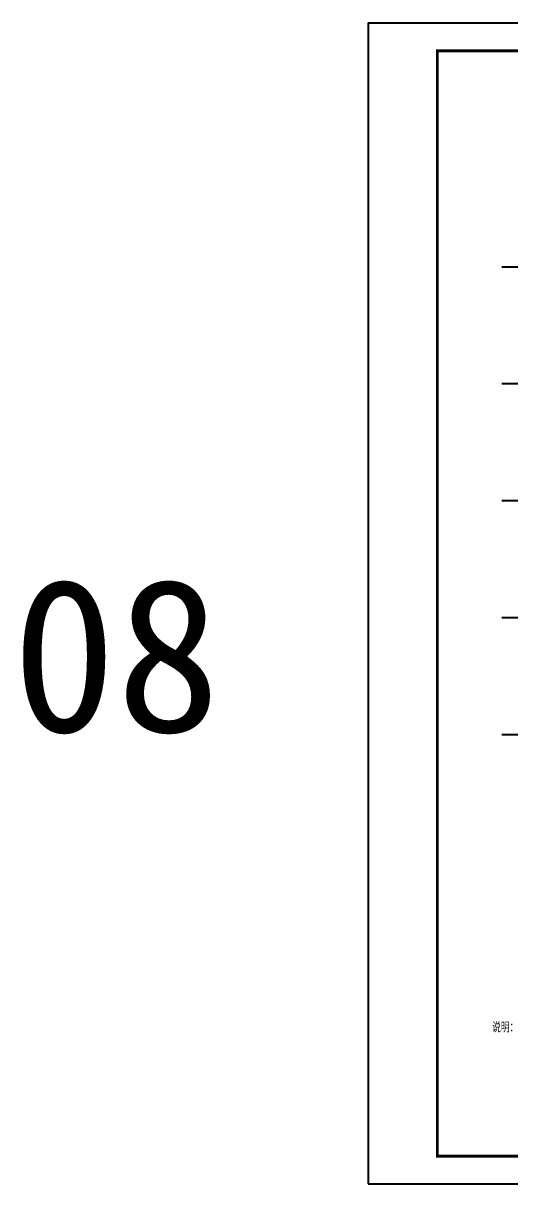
# Model space of a CAD drawing. Extents: x -307088 to 5640332, y -3541089 to -2181377.
# Drawn here: x 5460840 to 5487258, y -3411089 to -3348089 of the extents above; entities that cross this region are included whole.
import ezdxf

# ---------------------------------------------------------------- set-up
doc = ezdxf.new("R2010")
doc.units = 0
doc.header["$LTSCALE"] = 100
doc.header["$MEASUREMENT"] = 0
for name, color, linetype in [('AXIS', 3, 'CONTINUOUS'), ('PUB_TEXT', 7, 'CONTINUOUS'), ('PUB_TITLE', 4, 'CONTINUOUS')]:
    doc.layers.add(name, color=color, linetype=linetype)
doc.styles.add('TSSD_DIMENSION', font='Tssdeng.shx', dxfattribs={"width": 0.7, "bigfont": 'hztxt.shx'})
doc.styles.add('图签2', font='simhei.ttf', dxfattribs={"height": 1000})

msp = doc.modelspace()

# ---------------------------------------------------------------- linework, layer by layer
at = {"layer": 'AXIS'}
for p, q in [((5490982.3, -3361323.3), (5486818.2, -3361323.3)), ((5490982.3, -3367673.3), (5486818.2, -3367673.3)), ((5490982.3, -3374023.3), (5486818.2, -3374023.3)), ((5490982.3, -3380373.3), (5486818.2, -3380373.3)), ((5490982.3, -3386723.3), (5486818.2, -3386723.3))]:
    msp.add_line(p, q, dxfattribs=at)
at = {"layer": 'PUB_TITLE'}
msp.add_lwpolyline([(5479576.3, -3411089.1), (5591026.3, -3411089.1), (5591026.3, -3348089.1), (5479576.3, -3348089.1)], close=True, dxfattribs=at)
at = {"layer": 'PUB_TITLE', "const_width": 150}
msp.add_lwpolyline([(5483326.3, -3409589.1), (5589526.3, -3409589.1), (5589526.3, -3349589.1), (5483326.3, -3349589.1)], close=True, dxfattribs=at)

# ---------------------------------------------------------------- texts
at = {"layer": 'PUB_TEXT', "style": 'TSSD_DIMENSION', "width": 0.7}
msp.add_text('说明：', height=499.68, dxfattribs=at).set_placement((5486299.5, -3402865.5))
at = {"layer": 'PUB_TITLE', "color": 6, "style": '图签2'}
msp.add_text('08', height=8306.67, dxfattribs=at).set_placement((5460241.3, -3386552.6))

doc.saveas('drawing.dxf')
